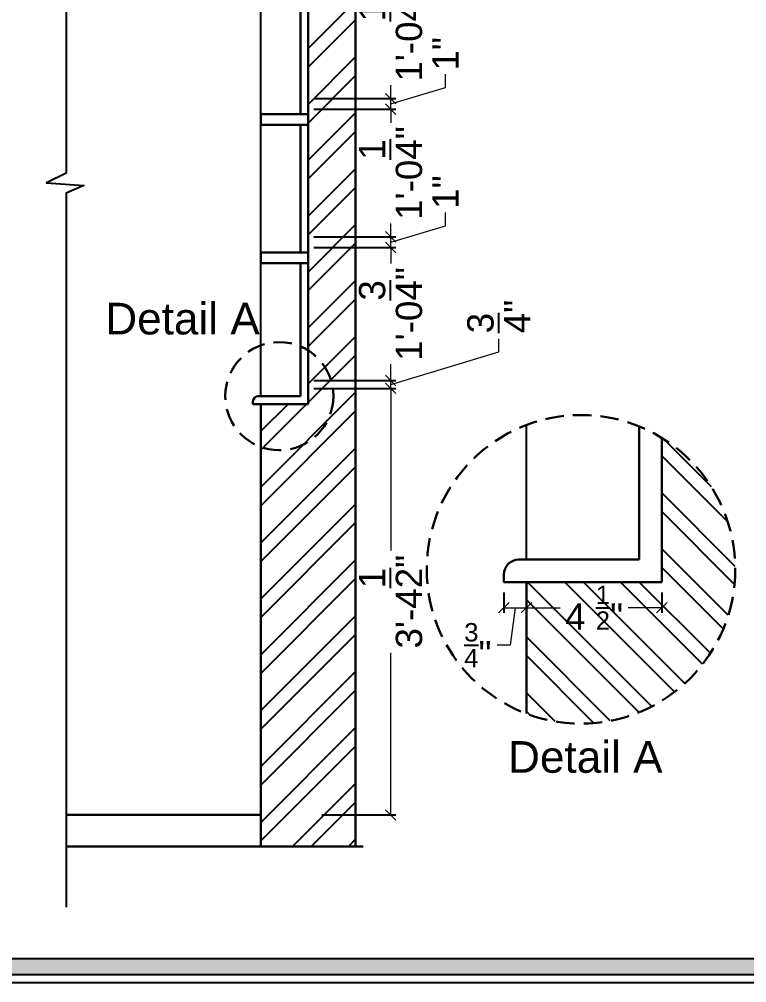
# Model space of a CAD drawing. Header units: millimetres. Extents: x 56222 to 3066687, y -650199 to -121287.
# Drawn here: x 148781.2 to 148850.3, y -183344.5 to -183253 of the extents above; entities that cross this region are included whole.
import ezdxf

# ---------------------------------------------------------------- set-up
doc = ezdxf.new("R2010")
doc.units = ezdxf.units.MM
doc.header["$MEASUREMENT"] = 0
doc.header["$PDMODE"] = 35
doc.linetypes.add('DASHED2', pattern=[0.375, 0.25, -0.125])
doc.layers.get('Defpoints').update_dxf_attribs({"color": 220})
for name, color, linetype, lineweight in [('dim05', 1, 'Continuous', 13), ('Flooring', 253, 'Continuous', 30), ('LABALLING', 1, 'Continuous', 25), ('NAME PLATE', 7, 'Continuous', 25), ('wall', 7, 'Continuous', 30), ('XX~SLAB ( BEAM )~ ( DIM )', 7, 'Continuous', 9)]:
    doc.layers.add(name, color=color, linetype=linetype, lineweight=lineweight)
doc.layers.add('hatch', color=253, linetype='Continuous', lineweight=0, transparency=0.4)
doc.styles.add('Arial', font='arial.ttf')
doc.styles.get("Standard").update_dxf_attribs({"font": 'arial.ttf', "height": 6})
doc.dimstyles.new('ISO-25', dxfattribs={"dimtxt": 2.5, "dimasz": 1, "dimexe": 0.5, "dimexo": 1, "dimtad": 0, "dimdec": 1, "dimlunit": 4, "dimtxsty": 'Standard', "dimblk": 'OBLIQUE', "dimcen": 2.5, "dimclrd": 1, "dimclre": 1, "dimclrt": 5, "dimadec": 0, "dimazin": 0, "dimtfac": 1, "dimtdec": 1, "dimtmove": 0, "dimatfit": 3, "dimfxl": 1, "dimlwd": -1, "dimarcsym": 0})

# ---------------------------------------------------------------- blocks, each defined once
blk = doc.blocks.new('_Oblique')
at = {"layer": 'wall', "color": 0, "lineweight": -2}
blk.add_line((-0.5, -0.5), (0.5, 0.5), dxfattribs=at)
blk = doc.blocks.new('*D1170')
at = {"layer": 'Defpoints', "color": 0, "lineweight": 25, "transparency": 16777216}
for p in [(148827.229, -183306.429), (148829.37, -183306.429), (148829.37, -183308.857)]:
    blk.add_point(p, dxfattribs=at)
at = {"layer": 'dim05', "color": 1, "linetype": 'Continuous', "lineweight": -2, "transparency": 16777216}
for p, q in [((148827.229, -183307.429), (148827.229, -183309.357)), ((148829.37, -183307.429), (148829.37, -183309.357))]:
    blk.add_line(p, q, dxfattribs=at)
at = {"layer": 'dim05', "color": 1, "linetype": 'Continuous', "transparency": 16777216}
for p, q in [((148827.229, -183308.857), (148829.37, -183308.857)), ((148828.3, -183308.857), (148827.833, -183312.415)), ((148827.833, -183312.415), (148826.583, -183312.415))]:
    blk.add_line(p, q, dxfattribs=at)
at = {"layer": 'dim05', "color": 1, "transparency": 16777216, "rotation": 180}
blk.add_blockref('_Oblique', (148827.229, -183308.857), dxfattribs=at)
at = {"layer": 'dim05', "color": 1, "transparency": 16777216}
blk.add_blockref('_Oblique', (148829.37, -183308.857), dxfattribs=at)
at = {"layer": 'dim05', "color": 5, "lineweight": 25, "transparency": 16777216, "insert": (148824.756, -183312.415), "char_height": 2.5, "attachment_point": 5, "style": 'Arial'}
blk.add_mtext('{\\H0.7x;\\S3/4;}"', dxfattribs=at)
blk = doc.blocks.new('*D1171')
at = {"layer": 'Defpoints', "color": 0, "lineweight": 25, "transparency": 16777216}
for p in [(148829.37, -183306.429), (148842.217, -183306.429), (148842.217, -183308.857)]:
    blk.add_point(p, dxfattribs=at)
at = {"layer": 'dim05', "color": 1, "linetype": 'Continuous', "lineweight": -2, "transparency": 16777216}
for p, q in [((148829.37, -183307.429), (148829.37, -183309.357)), ((148842.217, -183307.429), (148842.217, -183309.357))]:
    blk.add_line(p, q, dxfattribs=at)
at = {"layer": 'dim05', "color": 1, "linetype": 'Continuous', "transparency": 16777216}
for p, q in [((148829.37, -183308.857), (148832.558, -183308.857)), ((148842.217, -183308.857), (148839.029, -183308.857))]:
    blk.add_line(p, q, dxfattribs=at)
at = {"layer": 'dim05', "color": 1, "transparency": 16777216, "rotation": 180}
blk.add_blockref('_Oblique', (148829.37, -183308.857), dxfattribs=at)
at = {"layer": 'dim05', "color": 1, "transparency": 16777216}
blk.add_blockref('_Oblique', (148842.217, -183308.857), dxfattribs=at)
at = {"layer": 'dim05', "color": 5, "lineweight": 25, "transparency": 16777216, "insert": (148835.793, -183308.857), "char_height": 2.5, "attachment_point": 5, "style": 'Arial'}
blk.add_mtext('4 {\\H0.7x;\\S1/2;}"', dxfattribs=at)
blk = doc.blocks.new('*D1172')
at = {"layer": 'Defpoints', "color": 0, "lineweight": 25, "transparency": 16777216}
for p in [(148808.931, -183288.041), (148816.478, -183288.041), (148808.931, -183328.529)]:
    blk.add_point(p, dxfattribs=at)
at = {"layer": 'dim05', "color": 1, "linetype": 'Continuous', "lineweight": -2, "transparency": 16777216}
for p, q in [((148809.931, -183288.041), (148816.978, -183288.041)), ((148809.931, -183328.529), (148816.978, -183328.529))]:
    blk.add_line(p, q, dxfattribs=at)
at = {"layer": 'dim05', "color": 1, "linetype": 'Continuous', "transparency": 16777216}
for p, q in [((148816.478, -183288.041), (148816.478, -183303.427)), ((148816.478, -183328.529), (148816.478, -183313.144))]:
    blk.add_line(p, q, dxfattribs=at)
at = {"layer": 'dim05', "color": 1, "transparency": 16777216}
for p, rotation in [((148816.478, -183288.041), 90), ((148816.478, -183328.529), 270)]:
    blk.add_blockref('_Oblique', p, dxfattribs=dict(at, rotation=rotation))
at = {"layer": 'dim05', "color": 5, "lineweight": 25, "transparency": 16777216, "insert": (148816.478, -183308.285), "char_height": 2.5, "attachment_point": 5, "rotation": 90, "style": 'Arial'}
blk.add_mtext('3\'-4{\\H1x;\\S1/2;}"', dxfattribs=at)
blk = doc.blocks.new('*D1176')
at = {"layer": 'Defpoints', "color": 0, "lineweight": 25, "transparency": 16777216}
for p in [(148808.181, -183287.291), (148816.478, -183287.291), (148808.181, -183288.041)]:
    blk.add_point(p, dxfattribs=at)
at = {"layer": 'dim05', "color": 1, "linetype": 'Continuous', "transparency": 16777216}
for p, q in [((148826.747, -183284.586), (148826.747, -183283.336)), ((148816.478, -183287.666), (148826.747, -183284.586)), ((148816.478, -183287.291), (148816.478, -183286.291)), ((148816.478, -183288.041), (148816.478, -183287.291)), ((148816.478, -183288.041), (148816.478, -183287.291)), ((148816.478, -183288.041), (148816.478, -183289.041))]:
    blk.add_line(p, q, dxfattribs=at)
at = {"layer": 'dim05', "color": 1, "linetype": 'Continuous', "lineweight": -2, "transparency": 16777216}
for p, q in [((148809.181, -183287.291), (148816.978, -183287.291)), ((148809.181, -183288.041), (148816.978, -183288.041))]:
    blk.add_line(p, q, dxfattribs=at)
at = {"layer": 'dim05', "color": 1, "transparency": 16777216}
for p, rotation in [((148816.478, -183287.291), 270), ((148816.478, -183288.041), 90)]:
    blk.add_blockref('_Oblique', p, dxfattribs=dict(at, rotation=rotation))
at = {"layer": 'dim05', "color": 5, "lineweight": 25, "transparency": 16777216, "insert": (148826.747, -183281.224), "char_height": 2.5, "attachment_point": 5, "rotation": 90, "style": 'Arial'}
blk.add_mtext('{\\H1x;\\S3/4;}"', dxfattribs=at)
blk = doc.blocks.new('*D1177')
at = {"layer": 'Defpoints', "color": 0, "lineweight": 25, "transparency": 16777216}
for p in [(148808.181, -183274.666), (148816.478, -183274.666), (148808.181, -183287.291)]:
    blk.add_point(p, dxfattribs=at)
at = {"layer": 'dim05', "color": 1, "linetype": 'Continuous', "lineweight": -2, "transparency": 16777216}
for p, q in [((148809.181, -183274.666), (148816.978, -183274.666)), ((148809.181, -183287.291), (148816.978, -183287.291))]:
    blk.add_line(p, q, dxfattribs=at)
at = {"layer": 'dim05', "color": 1, "linetype": 'Continuous', "transparency": 16777216}
for p, q in [((148816.478, -183274.666), (148816.478, -183276.201)), ((148816.478, -183287.291), (148816.478, -183285.757))]:
    blk.add_line(p, q, dxfattribs=at)
at = {"layer": 'dim05', "color": 1, "transparency": 16777216}
for p, rotation in [((148816.478, -183274.666), 90), ((148816.478, -183287.291), 270)]:
    blk.add_blockref('_Oblique', p, dxfattribs=dict(at, rotation=rotation))
at = {"layer": 'dim05', "color": 5, "lineweight": 25, "transparency": 16777216, "insert": (148816.478, -183280.979), "char_height": 2.5, "attachment_point": 5, "rotation": 90, "style": 'Arial'}
blk.add_mtext('1\'-0{\\H1x;\\S3/4;}"', dxfattribs=at)
blk = doc.blocks.new('*D1178')
at = {"layer": 'Defpoints', "color": 0, "lineweight": 25, "transparency": 16777216}
for p in [(148808.181, -183273.666), (148816.478, -183273.666), (148808.181, -183274.666)]:
    blk.add_point(p, dxfattribs=at)
at = {"layer": 'dim05', "color": 1, "linetype": 'Continuous', "transparency": 16777216}
for p, q in [((148821.681, -183272.606), (148821.681, -183271.356)), ((148816.478, -183274.166), (148821.681, -183272.606)), ((148816.478, -183273.666), (148816.478, -183272.666)), ((148816.478, -183274.666), (148816.478, -183273.666)), ((148816.478, -183274.666), (148816.478, -183273.666)), ((148816.478, -183274.666), (148816.478, -183275.666))]:
    blk.add_line(p, q, dxfattribs=at)
at = {"layer": 'dim05', "color": 1, "linetype": 'Continuous', "lineweight": -2, "transparency": 16777216}
for p, q in [((148809.181, -183273.666), (148816.978, -183273.666)), ((148809.181, -183274.666), (148816.978, -183274.666))]:
    blk.add_line(p, q, dxfattribs=at)
at = {"layer": 'dim05', "color": 1, "transparency": 16777216}
for p, rotation in [((148816.478, -183273.666), 270), ((148816.478, -183274.666), 90)]:
    blk.add_blockref('_Oblique', p, dxfattribs=dict(at, rotation=rotation))
at = {"layer": 'dim05', "color": 5, "lineweight": 25, "transparency": 16777216, "insert": (148821.681, -183269.411), "char_height": 2.5, "attachment_point": 5, "rotation": 90, "style": 'Arial'}
blk.add_mtext('1"', dxfattribs=at)
blk = doc.blocks.new('*D1179')
at = {"layer": 'Defpoints', "color": 0, "lineweight": 25, "transparency": 16777216}
for p in [(148808.181, -183261.541), (148816.478, -183261.541), (148808.181, -183273.666)]:
    blk.add_point(p, dxfattribs=at)
at = {"layer": 'dim05', "color": 1, "linetype": 'Continuous', "lineweight": -2, "transparency": 16777216}
for p, q in [((148809.181, -183261.541), (148816.978, -183261.541)), ((148809.181, -183273.666), (148816.978, -183273.666))]:
    blk.add_line(p, q, dxfattribs=at)
at = {"layer": 'dim05', "color": 1, "linetype": 'Continuous', "transparency": 16777216}
for p, q in [((148816.478, -183261.541), (148816.478, -183262.826)), ((148816.478, -183273.666), (148816.478, -183272.382))]:
    blk.add_line(p, q, dxfattribs=at)
at = {"layer": 'dim05', "color": 1, "transparency": 16777216}
for p, rotation in [((148816.478, -183261.541), 90), ((148816.478, -183273.666), 270)]:
    blk.add_blockref('_Oblique', p, dxfattribs=dict(at, rotation=rotation))
at = {"layer": 'dim05', "color": 5, "lineweight": 25, "transparency": 16777216, "insert": (148816.478, -183267.604), "char_height": 2.5, "attachment_point": 5, "rotation": 90, "style": 'Arial'}
blk.add_mtext('1\'-0{\\H1x;\\S1/4;}"', dxfattribs=at)
blk = doc.blocks.new('*D1180')
at = {"layer": 'Defpoints', "color": 0, "lineweight": 25, "transparency": 16777216}
for p in [(148808.181, -183260.541), (148816.478, -183260.541), (148808.181, -183261.541)]:
    blk.add_point(p, dxfattribs=at)
at = {"layer": 'dim05', "color": 1, "linetype": 'Continuous', "transparency": 16777216}
for p, q in [((148821.681, -183259.481), (148821.681, -183258.231)), ((148816.478, -183261.041), (148821.681, -183259.481)), ((148816.478, -183260.541), (148816.478, -183259.541)), ((148816.478, -183261.541), (148816.478, -183260.541)), ((148816.478, -183261.541), (148816.478, -183260.541)), ((148816.478, -183261.541), (148816.478, -183262.541))]:
    blk.add_line(p, q, dxfattribs=at)
at = {"layer": 'dim05', "color": 1, "linetype": 'Continuous', "lineweight": -2, "transparency": 16777216}
for p, q in [((148809.181, -183260.541), (148816.978, -183260.541)), ((148809.181, -183261.541), (148816.978, -183261.541))]:
    blk.add_line(p, q, dxfattribs=at)
at = {"layer": 'dim05', "color": 1, "transparency": 16777216}
for p, rotation in [((148816.478, -183260.541), 270), ((148816.478, -183261.541), 90)]:
    blk.add_blockref('_Oblique', p, dxfattribs=dict(at, rotation=rotation))
at = {"layer": 'dim05', "color": 5, "lineweight": 25, "transparency": 16777216, "insert": (148821.681, -183256.286), "char_height": 2.5, "attachment_point": 5, "rotation": 90, "style": 'Arial'}
blk.add_mtext('1"', dxfattribs=at)
blk = doc.blocks.new('*D1181')
at = {"layer": 'Defpoints', "color": 0, "lineweight": 25, "transparency": 16777216}
for p in [(148808.181, -183248.416), (148816.478, -183248.416), (148808.181, -183260.541)]:
    blk.add_point(p, dxfattribs=at)
at = {"layer": 'dim05', "color": 1, "linetype": 'Continuous', "lineweight": -2, "transparency": 16777216}
for p, q in [((148809.181, -183248.416), (148816.978, -183248.416)), ((148809.181, -183260.541), (148816.978, -183260.541))]:
    blk.add_line(p, q, dxfattribs=at)
at = {"layer": 'dim05', "color": 1, "linetype": 'Continuous', "transparency": 16777216}
for p, q in [((148816.478, -183248.416), (148816.478, -183249.701)), ((148816.478, -183260.541), (148816.478, -183259.257))]:
    blk.add_line(p, q, dxfattribs=at)
at = {"layer": 'dim05', "color": 1, "transparency": 16777216}
for p, rotation in [((148816.478, -183248.416), 90), ((148816.478, -183260.541), 270)]:
    blk.add_blockref('_Oblique', p, dxfattribs=dict(at, rotation=rotation))
at = {"layer": 'dim05', "color": 5, "lineweight": 25, "transparency": 16777216, "insert": (148816.478, -183254.479), "char_height": 2.5, "attachment_point": 5, "rotation": 90, "style": 'Arial'}
blk.add_mtext('1\'-0{\\H1x;\\S1/4;}"', dxfattribs=at)

msp = doc.modelspace()

# ---------------------------------------------------------------- hatches: boundary and pattern name
at = {"layer": 'hatch', "linetype": 'Continuous', "lineweight": 25}
h = msp.add_hatch(dxfattribs=at)
h.set_pattern_fill('ANSI32', color=256, scale=10, style=0)
h.set_pattern_definition([(45, (114.701, 201.2993), (-2.65165043, 2.65165043), []), (45, (116.4688, 201.2993), (-2.65165043, 2.65165043), [])])
h.paths.add_polyline_path([(148804.152, -183331.529), (148813.152, -183331.529), (148813.152, -183235.529), (148813.152, -183218.529), (148804.152, -183218.529), (148804.152, -183235.529), (148808.652, -183235.529), (148808.652, -183289.529), (148804.152, -183289.529)])
h = msp.add_hatch(dxfattribs=at)
h.set_pattern_fill('ANSI32', color=256, scale=10, angle=90, style=0)
h.set_pattern_definition([(135, (-1584.601, 925.0172), (-2.65165043, -2.65165043), []), (135, (-1584.601, 926.785), (-2.65165043, -2.65165043), [])])
h.paths.add_polyline_path([(148849.196, -183305.213, 0.260646), (148842.217, -183292.735), (148842.217, -183306.429), (148829.37, -183306.429), (148829.37, -183318.912, 0.52454)])
at = {"layer": 'NAME PLATE', "true_color": 0xd39e00}
h = msp.add_hatch(color=42, dxfattribs=at)
h.paths.add_polyline_path([(148672.724, -183192.877), (148672.724, -183343.7), (148887, -183343.7), (148887, -183192.877)])
h.paths.add_polyline_path([(148674.228, -183194.381), (148885.496, -183194.381), (148885.496, -183342.196), (148674.228, -183342.196)], flags=16)

# ---------------------------------------------------------------- linework, layer by layer
at = {"layer": 'Flooring', "ltscale": 4}
msp.add_line((148785.658, -183328.529), (148804.152, -183328.529), dxfattribs=at)
at = {"layer": 'NAME PLATE', "color": 42, "true_color": 0xd39e00, "elevation": -0.5}
for points in [[(148671.972, -183192.125), (148887.751, -183192.125), (148887.751, -183344.452), (148671.972, -183344.452)], [(148672.724, -183192.877), (148887, -183192.877), (148887, -183343.7), (148672.724, -183343.7)], [(148674.228, -183194.381), (148885.496, -183194.381), (148885.496, -183342.196), (148674.228, -183342.196)]]:
    msp.add_lwpolyline(points, close=True, dxfattribs=at)
at = {"layer": 'wall', "lineweight": 30}
for p, q in [((148813.152, -183331.529), (148813.152, -183235.529)), ((148804.152, -183331.529), (148804.152, -183289.529)), ((148829.37, -183318.912), (148829.37, -183306.429)), ((148813.863, -183331.529), (148785.658, -183331.529))]:
    msp.add_line(p, q, dxfattribs=at)
at = {"layer": 'XX~SLAB ( BEAM )~ ( DIM )', "color": 27, "lineweight": 30}
for p, q in [((148808.652, -183235.529), (148808.652, -183289.529)), ((148808.652, -183289.529), (148803.402, -183289.529))]:
    msp.add_line(p, q, dxfattribs=at)
at = {"layer": 'XX~SLAB ( BEAM )~ ( DIM )', "color": 27, "lineweight": 25, "true_color": 0x7d5120}
for p, q in [((148804.152, -183288.779), (148804.152, -183236.279)), ((148829.37, -183304.288), (148829.37, -183291.515))]:
    msp.add_line(p, q, dxfattribs=at)
at = {"layer": 'XX~SLAB ( BEAM )~ ( DIM )', "color": 27, "lineweight": 30, "true_color": 0x7d5120}
for p, q in [((148807.902, -183249.904), (148807.902, -183262.029)), ((148804.152, -183262.029), (148808.652, -183262.029)), ((148804.152, -183262.029), (148804.152, -183263.029)), ((148804.152, -183263.029), (148808.652, -183263.029)), ((148807.902, -183263.029), (148807.902, -183275.154)), ((148804.152, -183275.154), (148808.652, -183275.154)), ((148804.152, -183275.154), (148804.152, -183276.154)), ((148804.152, -183276.154), (148808.652, -183276.154)), ((148807.902, -183276.154), (148807.902, -183288.779)), ((148803.402, -183289.279), (148803.402, -183289.529)), ((148807.902, -183288.779), (148803.902, -183288.779)), ((148840.076, -183291.65), (148840.076, -183304.288)), ((148842.217, -183292.735), (148842.217, -183306.429)), ((148840.076, -183304.288), (148828.657, -183304.288)), ((148827.229, -183305.715), (148827.229, -183306.429)), ((148842.217, -183306.429), (148827.229, -183306.429))]:
    msp.add_line(p, q, dxfattribs=at)
at = {"layer": 'XX~SLAB ( BEAM )~ ( DIM )', "color": 18, "linetype": 'Continuous', "lineweight": 25, "ltscale": 0.01, "true_color": 0x000000}
msp.add_lwpolyline([(148785.658, -183200.029), (148785.658, -183267.623), (148783.786, -183268.531), (148787.344, -183268.781), (148785.658, -183269.498), (148785.658, -183337.283)], dxfattribs=at)
at = {"layer": 'XX~SLAB ( BEAM )~ ( DIM )', "color": 3, "linetype": 'DASHED2', "lineweight": 30, "ltscale": 7}
for centre, radius in [((148805.902, -183288.779), 5.13), ((148834.551, -183305.213), 14.645)]:
    msp.add_circle(centre, radius, dxfattribs=at)
at = {"layer": 'XX~SLAB ( BEAM )~ ( DIM )', "color": 27, "lineweight": 30, "true_color": 0x7d5120}
for centre, radius in [((148803.902, -183289.279), 0.5), ((148828.657, -183305.715), 1.427)]:
    msp.add_arc(centre, radius, 90, 180, dxfattribs=at)

# ---------------------------------------------------------------- texts
at = {"layer": 'LABALLING', "lineweight": 5, "ltscale": 4, "char_height": 3, "width": 18.57901, "attachment_point": 1}
for insert in [(148789.376, -183279.919), (148827.625, -183321.522)]:
    msp.add_mtext('Detail A', dxfattribs=dict(at, insert=insert))

# ---------------------------------------------------------------- dimensions: what is measured, and where the dimension line sits
at = {"layer": 'dim05', "color": 27, "lineweight": 25, "true_color": 0x7d5120}
for base, p1, p2, picture, middle in [((148816.47775784, -183248.416407451), (148808.181189337, -183260.541407451), (148808.181189337, -183248.416407451), '*D1181', (148816.47775784, -183254.478907451)), ((148816.478, -183260.541), (148808.181, -183261.541), (148808.181, -183260.541), '*D1180', (148821.681, -183257.606)), ((148816.47775784, -183261.541407451), (148808.181189337, -183273.666407451), (148808.181189337, -183261.541407451), '*D1179', (148816.47775784, -183267.603907451)), ((148816.478, -183273.666), (148808.181, -183274.666), (148808.181, -183273.666), '*D1178', (148821.681, -183270.731)), ((148816.47775784, -183274.666407451), (148808.181189337, -183287.291407451), (148808.181189337, -183274.666407451), '*D1177', (148816.47775784, -183280.978907451)), ((148816.478, -183287.291), (148808.181, -183288.041), (148808.181, -183287.291), '*D1176', (148826.747, -183282.711)), ((148816.478, -183288.041), (148808.931, -183328.529), (148808.931, -183288.041), '*D1172', (148816.478, -183308.285))]:
    dim = msp.add_linear_dim(base=base, p1=p1, p2=p2, angle=90, dimstyle='ISO-25', override={"dimdec": 2, "dimtxsty": 'Arial', "dimtmove": 1}, dxfattribs=at)
    dim.commit()
    dim.dimension.update_dxf_attribs({"geometry": picture, "text_midpoint": middle})
dim = msp.add_linear_dim(base=(148842.217, -183308.857), p1=(148829.37, -183306.429), p2=(148842.217, -183306.429), text='4 {\\H0.7x;\\S1/2;}"', dimstyle='ISO-25', override={"dimdec": 0, "dimtxsty": 'Arial', "dimtmove": 1}, dxfattribs=at)
dim.commit()
dim.dimension.update_dxf_attribs({"geometry": '*D1171', "text_midpoint": (148835.793, -183308.857)})
dim = msp.add_linear_dim(base=(148829.37, -183308.857), p1=(148827.229, -183306.429), p2=(148829.37, -183306.429), text='{\\H0.7x;\\S3/4;}"', dimstyle='ISO-25', override={"dimdec": 0, "dimtxsty": 'Arial', "dimtmove": 1}, dxfattribs=at)
dim.commit()
dim.dimension.update_dxf_attribs({"geometry": '*D1170', "text_midpoint": (148825.958, -183312.415), "dimtype": 160})

doc.saveas('drawing.dxf')
